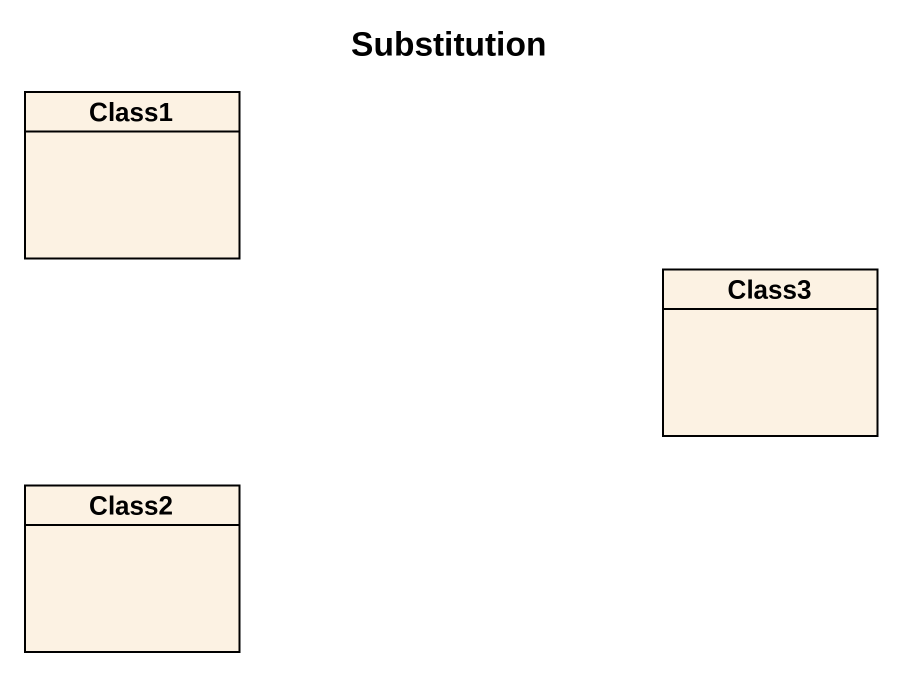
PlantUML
@startuml
title Substitution
hide circle
hide empty members
class Class1
class Class3
class Class2
@enduml
